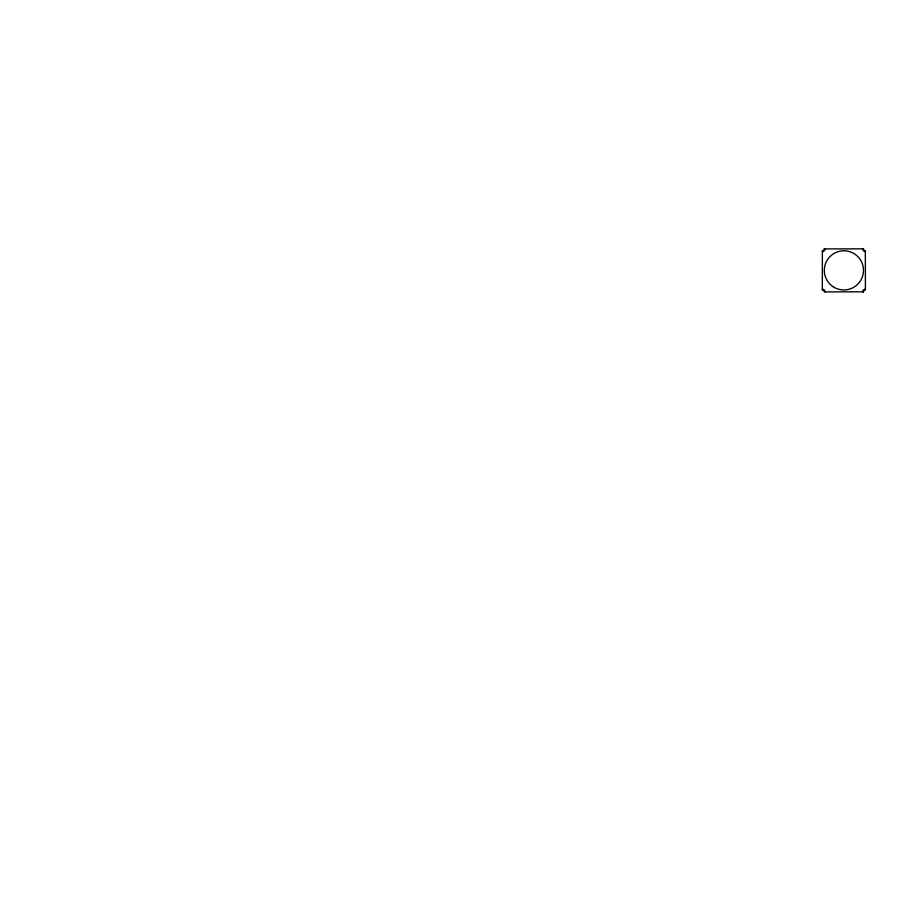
<?xml version="1.0" encoding="UTF-8"?>
<svg xmlns="http://www.w3.org/2000/svg" width="911" height="911" viewBox="0 0 911 911"><rect width="100%" height="100%" fill="white"/><g stroke="black" fill="none" stroke-linecap="round" stroke-linejoin="round"><path stroke-width="1.37" d="M825.093 291.919L825.093 291.884A2.744 2.744 0 0 0 822.485 289.174L822.439 289.96A1.959 1.959 0 0 1 824.296 291.896L863.48 291.816A1.959 1.959 0 0 1 865.416 289.96L865.336 250.776A1.959 1.959 0 0 1 863.48 248.84L824.296 248.919A1.959 1.959 0 0 1 822.36 250.776L822.337 289.96M862.694 248.851L862.694 248.817A2.744 2.744 0 0 0 865.302 251.561L865.439 250.776M824.296 248.817L825.081 248.965A2.744 2.744 0 0 1 822.371 251.561L822.371 251.561M863.491 291.919L862.694 291.771A2.744 2.744 0 0 1 865.416 289.174L865.439 289.174M833.053 286.68A19.586 19.586 0 0 0 863.446 271.603A19.586 19.586 0 0 0 835.182 252.825A19.586 19.586 0 0 0 833.053 286.68"/></g></svg>
